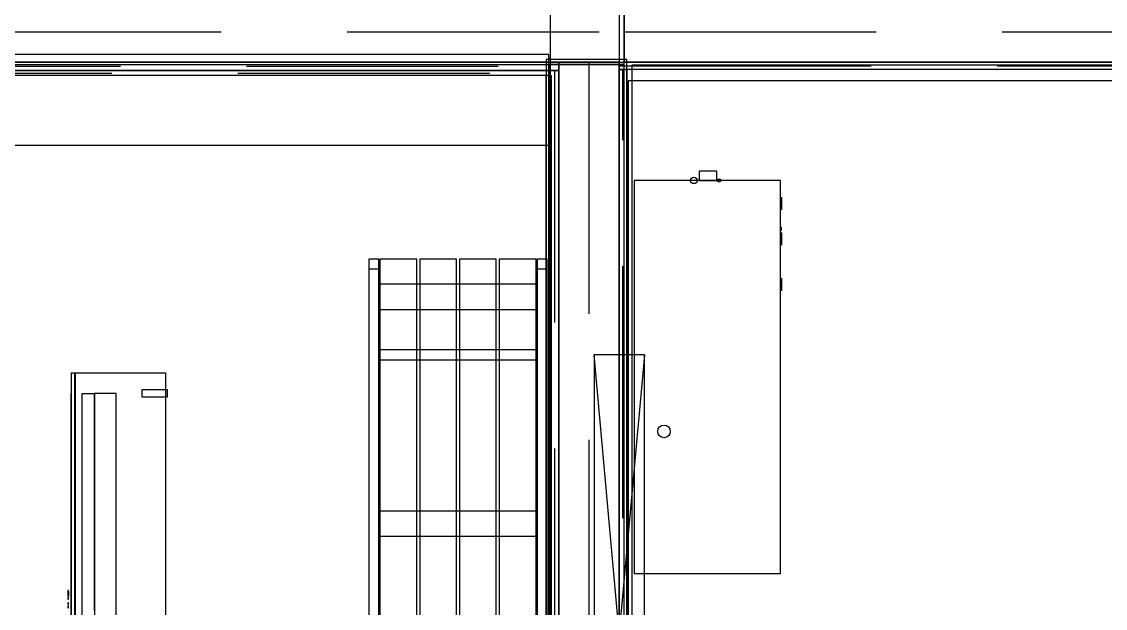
# Model space of a CAD drawing. Extents: x -23.2 to 18.8, y -18.4 to 11.3.
# Drawn here: x 2.718 to 4.869, y -7.208 to -6.044 of the extents above; entities that cross this region are included whole.
import ezdxf

# ---------------------------------------------------------------- set-up
doc = ezdxf.new("R2010")
doc.units = 0
doc.linetypes.add('DASHED', pattern=[0.75, 0.5, -0.25])
for name, color, linetype in [('BUILDINGELEMENTPROXY', 8, 'CONTINUOUS'), ('COVERING', 8, 'CONTINUOUS'), ('CUBIERTAS', 5, 'CONTINUOUS'), ('EJE_MUROS', 8, 'CONTINUOUS'), ('FURNISHINGELEMENT', 8, 'CONTINUOUS'), ('LOSAS', 3, 'CONTINUOUS'), ('MUROS', 7, 'CONTINUOUS'), ('VENTANAS', 4, 'CONTINUOUS'), ('VIGAS', 5, 'CONTINUOUS')]:
    doc.layers.add(name, color=color, linetype=linetype)

msp = doc.modelspace()

# ---------------------------------------------------------------- linework, layer by layer
at = {"layer": 'BUILDINGELEMENTPROXY'}
for p, q in [((4.0975, -6.3409), (4.0625, -6.3409)), ((4.0625, -6.3409), (4.0625, -6.3591)), ((4.0975, -6.3591), (4.0975, -6.3409)), ((3.9338, -6.3591), (3.9338, -7.1391)), ((4.2238, -6.3591), (3.9338, -6.3591)), ((4.0625, -6.3591), (4.0975, -6.3591)), ((4.2238, -7.1391), (4.2238, -6.3591)), ((4.2258, -6.4025), (4.2258, -6.3925)), ((4.2258, -6.3925), (4.2258, -6.3977)), ((4.2258, -6.3977), (4.2258, -6.3999)), ((4.2258, -6.3999), (4.2258, -6.41)), ((4.2258, -6.4016), (4.2258, -6.405)), ((4.2258, -6.4083), (4.2258, -6.4016)), ((4.2258, -6.4075), (4.2258, -6.4025)), ((4.2258, -6.405), (4.2258, -6.4083)), ((4.2258, -6.4175), (4.2258, -6.4075)), ((4.2258, -6.41), (4.2258, -6.4122)), ((4.2258, -6.4122), (4.2258, -6.4175)), ((4.2258, -6.4525), (4.2238, -6.4525)), ((4.2238, -6.4525), (4.2238, -6.4575)), ((4.2258, -6.4575), (4.2258, -6.4525)), ((4.2238, -6.4575), (4.2258, -6.4575)), ((4.2258, -6.4675), (4.2258, -6.4625)), ((4.2258, -6.4625), (4.2258, -6.4675)), ((4.2258, -6.4825), (4.2258, -6.4675)), ((4.2258, -6.4675), (4.2258, -6.4825)), ((4.2258, -6.4875), (4.2258, -6.4825)), ((4.2258, -6.4825), (4.2258, -6.4875)), ((4.2258, -6.5531), (4.2258, -6.5631)), ((4.2258, -6.5781), (4.2258, -6.5531)), ((4.2258, -6.5631), (4.2258, -6.5681)), ((4.2258, -6.5681), (4.2258, -6.5781)), ((2.8215, -6.7416, 6.1039), (2.8157, -6.7416, 6.098)), ((2.8157, -6.7416, 6.098), (2.8157, -7.6816, 6.098)), ((2.8221, -6.7416, 6.104), (2.8215, -6.7416, 6.1039)), ((2.8229, -6.7416, 6.104), (2.8221, -6.7416, 6.104)), ((2.8235, -7.6483, 6.1037), (2.8229, -6.7416, 6.104)), ((2.8235, -6.7475, 6.1037), (2.8229, -6.9686, 6.104)), ((2.8235, -6.7475, 6.1037), (2.8234, -6.8757, 6.1038)), ((2.8235, -6.7475, 6.1037), (2.8234, -6.8964, 6.1038)), ((2.8235, -6.7475, 6.1037), (2.8234, -6.9239, 6.1038)), ((2.8235, -6.7475, 6.1037), (2.8234, -6.9514, 6.1038)), ((2.8235, -6.7524, 6.1037), (2.8235, -6.7475, 6.1037)), ((2.8235, -6.7524, 6.1037), (2.8235, -6.7475, 6.1037)), ((2.8235, -6.7524, 6.1037), (2.8235, -6.7475, 6.1037)), ((2.8235, -6.7524, 6.1037), (2.8235, -6.7475, 6.1037)), ((2.8235, -6.7524, 6.1037), (2.8235, -6.7475, 6.1037)), ((2.8235, -6.7475, 6.1037), (2.8235, -6.9559, 6.1037)), ((2.8235, -6.7524, 6.1037), (2.8235, -6.7475, 6.1037)), ((2.8235, -6.7475, 6.1037), (2.8235, -6.9607, 6.1037)), ((2.8235, -6.7524, 6.1037), (2.8235, -6.7475, 6.1037)), ((2.8235, -6.757, 6.1038), (2.8235, -6.7524, 6.1037)), ((2.8235, -6.757, 6.1038), (2.8235, -6.7524, 6.1037)), ((2.8235, -6.757, 6.1038), (2.8235, -6.7524, 6.1037)), ((2.8235, -6.757, 6.1038), (2.8235, -6.7524, 6.1037)), ((2.8235, -6.757, 6.1038), (2.8235, -6.7524, 6.1037)), ((2.8235, -6.757, 6.1038), (2.8235, -6.7524, 6.1037)), ((2.8235, -6.757, 6.1038), (2.8235, -6.7524, 6.1037)), ((2.8263, -6.7416, 6.1058), (2.8237, -6.7416, 6.1032)), ((2.8237, -6.7416, 6.1032), (2.8237, -7.6816, 6.1032)), ((2.8543, -6.7416, 6.1143), (2.8263, -6.7416, 6.1058)), ((2.8566, -6.7416, 6.1165), (2.8543, -6.7416, 6.1143)), ((2.8572, -6.7416, 6.1168), (2.8566, -6.7416, 6.1165)), ((2.8578, -6.7416, 6.117), (2.8572, -6.7416, 6.1168)), ((2.9052, -6.7416, 6.1227), (2.8578, -6.7416, 6.117)), ((2.9528, -6.7416, 6.1255), (2.9052, -6.7416, 6.1227)), ((3.0038, -6.7416, 6.127), (2.9528, -6.7416, 6.1255)), ((3.0038, -7.6816, 6.127), (3.0038, -6.7416, 6.127)), ((2.8234, -6.7657, 6.1038), (2.8235, -6.7613, 6.1038)), ((2.8234, -6.7657, 6.1038), (2.8235, -6.7613, 6.1038)), ((2.8234, -6.7657, 6.1038), (2.8235, -6.7613, 6.1038)), ((2.8234, -6.7657, 6.1038), (2.8235, -6.7613, 6.1038)), ((2.8234, -6.7657, 6.1038), (2.8235, -6.7613, 6.1038)), ((2.8234, -6.7657, 6.1038), (2.8235, -6.7613, 6.1038)), ((2.8234, -6.7657, 6.1038), (2.8235, -6.7613, 6.1038)), ((2.8235, -6.7705, 6.1037), (2.8234, -6.7657, 6.1038)), ((2.8235, -6.7705, 6.1037), (2.8234, -6.7657, 6.1038)), ((2.8235, -6.7705, 6.1037), (2.8234, -6.7657, 6.1038)), ((2.8235, -6.7705, 6.1037), (2.8234, -6.7657, 6.1038)), ((2.8235, -6.7705, 6.1037), (2.8234, -6.7657, 6.1038)), ((2.8235, -6.7705, 6.1037), (2.8234, -6.7657, 6.1038)), ((2.8235, -6.7705, 6.1037), (2.8234, -6.7657, 6.1038)), ((2.8235, -6.7613, 6.1038), (2.8235, -6.757, 6.1038)), ((2.8235, -6.7613, 6.1038), (2.8235, -6.757, 6.1038)), ((2.8235, -6.7613, 6.1038), (2.8235, -6.757, 6.1038)), ((2.8235, -6.7613, 6.1038), (2.8235, -6.757, 6.1038)), ((2.8235, -6.7613, 6.1038), (2.8235, -6.757, 6.1038)), ((2.8235, -6.7613, 6.1038), (2.8235, -6.757, 6.1038)), ((2.8235, -6.7613, 6.1038), (2.8235, -6.757, 6.1038)), ((2.8235, -6.7753, 6.1037), (2.8235, -6.7705, 6.1037)), ((2.8235, -6.7753, 6.1037), (2.8235, -6.7705, 6.1037)), ((2.8235, -6.7753, 6.1037), (2.8235, -6.7705, 6.1037)), ((2.8235, -6.7753, 6.1037), (2.8235, -6.7705, 6.1037)), ((2.8235, -6.7753, 6.1037), (2.8235, -6.7705, 6.1037)), ((2.8235, -6.7753, 6.1037), (2.8235, -6.7705, 6.1037)), ((2.8235, -6.7753, 6.1037), (2.8235, -6.7705, 6.1037)), ((2.8235, -6.7795, 6.1037), (2.8235, -6.7753, 6.1037)), ((2.8235, -6.7795, 6.1037), (2.8235, -6.7753, 6.1037)), ((2.8235, -6.7795, 6.1037), (2.8235, -6.7753, 6.1037)), ((2.8235, -6.7795, 6.1037), (2.8235, -6.7753, 6.1037)), ((2.8235, -6.7795, 6.1037), (2.8235, -6.7753, 6.1037)), ((2.8235, -6.7795, 6.1037), (2.8235, -6.7753, 6.1037)), ((2.8235, -6.7795, 6.1037), (2.8235, -6.7753, 6.1037)), ((3.0068, -6.7747, 5.888), (2.9561, -6.7747, 5.888)), ((2.9561, -6.7747, 5.888), (2.9561, -6.7816, 5.892)), ((3.0068, -6.7747, 5.9518), (2.9561, -6.7747, 5.9518)), ((2.9561, -6.7747, 5.9518), (2.9561, -6.7816, 5.9558)), ((3.0068, -6.7816, 5.892), (3.0068, -6.7747, 5.888)), ((3.0068, -6.7816, 5.9558), (3.0068, -6.7747, 5.9518)), ((2.8157, -6.7816, 5.9478), (2.8149, -6.7816, 5.9478)), ((2.8149, -6.7816, 5.9478), (2.8149, -7.6416, 5.9478)), ((2.8157, -7.6416, 5.9478), (2.8157, -6.7816, 5.9478)), ((2.8235, -6.7837, 6.1037), (2.8235, -6.7795, 6.1037)), ((2.8235, -6.7837, 6.1037), (2.8235, -6.7795, 6.1037)), ((2.8235, -6.7837, 6.1037), (2.8235, -6.7795, 6.1037)), ((2.8235, -6.7837, 6.1037), (2.8235, -6.7795, 6.1037)), ((2.8235, -6.7837, 6.1037), (2.8235, -6.7795, 6.1037)), ((2.8235, -6.7837, 6.1037), (2.8235, -6.7795, 6.1037)), ((2.8235, -6.7837, 6.1037), (2.8235, -6.7795, 6.1037)), ((2.8235, -6.7886, 6.1037), (2.8235, -6.7837, 6.1037)), ((2.8235, -6.7886, 6.1037), (2.8235, -6.7837, 6.1037)), ((2.8235, -6.7886, 6.1037), (2.8235, -6.7837, 6.1037)), ((2.8235, -6.7886, 6.1037), (2.8235, -6.7837, 6.1037)), ((2.8235, -6.7886, 6.1037), (2.8235, -6.7837, 6.1037)), ((2.8235, -6.7886, 6.1037), (2.8235, -6.7837, 6.1037)), ((2.8235, -6.7886, 6.1037), (2.8235, -6.7837, 6.1037)), ((2.8235, -6.7932, 6.1038), (2.8235, -6.7886, 6.1037)), ((2.8235, -6.7932, 6.1038), (2.8235, -6.7886, 6.1037)), ((2.8235, -6.7932, 6.1038), (2.8235, -6.7886, 6.1037)), ((2.8235, -6.7932, 6.1038), (2.8235, -6.7886, 6.1037)), ((2.8235, -6.7932, 6.1038), (2.8235, -6.7886, 6.1037)), ((2.8235, -6.7932, 6.1038), (2.8235, -6.7886, 6.1037)), ((2.8235, -6.7932, 6.1038), (2.8235, -6.7886, 6.1037)), ((2.8235, -6.8001, 6.1037), (2.8235, -6.7932, 6.1038)), ((2.8235, -6.8001, 6.1037), (2.8235, -6.7932, 6.1038)), ((2.8235, -6.8001, 6.1037), (2.8235, -6.7932, 6.1038)), ((2.8235, -6.8001, 6.1037), (2.8235, -6.7932, 6.1038)), ((2.8235, -6.8001, 6.1037), (2.8235, -6.7932, 6.1038)), ((2.8235, -6.8001, 6.1037), (2.8235, -6.7932, 6.1038)), ((2.8235, -6.8001, 6.1037), (2.8235, -6.7932, 6.1038)), ((2.838, -6.7826, 5.8818), (2.8372, -6.7826, 5.8813)), ((2.8372, -6.7826, 5.8813), (2.8372, -7.6406, 5.8813)), ((2.8627, -6.7826, 5.8395), (2.838, -6.7826, 5.8818)), ((2.905, -6.7816, 5.8642), (2.8618, -6.7816, 5.839)), ((2.8618, -6.7816, 5.839), (2.8618, -7.2116, 5.839)), ((2.8627, -7.6406, 5.8395), (2.8627, -6.7826, 5.8395)), ((2.905, -7.6416, 5.8642), (2.905, -6.7816, 5.8642)), ((2.9561, -6.7816, 5.892), (2.9561, -6.7885, 5.888)), ((2.9561, -6.7816, 5.9558), (2.9561, -6.7885, 5.9518)), ((2.9561, -6.7885, 5.888), (3.0068, -6.7885, 5.888)), ((2.9561, -6.7885, 5.9518), (3.0068, -6.7885, 5.9518)), ((3.0068, -6.7885, 5.888), (3.0068, -6.7816, 5.892)), ((3.0068, -6.7885, 5.9518), (3.0068, -6.7816, 5.9558)), ((2.8235, -6.8069, 6.1038), (2.8235, -6.8001, 6.1037)), ((2.8235, -6.8069, 6.1038), (2.8235, -6.8001, 6.1037)), ((2.8235, -6.8069, 6.1038), (2.8235, -6.8001, 6.1037)), ((2.8235, -6.8069, 6.1038), (2.8235, -6.8001, 6.1037)), ((2.8235, -6.8069, 6.1038), (2.8235, -6.8001, 6.1037)), ((2.8235, -6.8069, 6.1038), (2.8235, -6.8001, 6.1037)), ((2.8235, -6.8069, 6.1038), (2.8235, -6.8001, 6.1037)), ((2.8235, -6.8115, 6.1037), (2.8235, -6.8069, 6.1038)), ((2.8235, -6.8115, 6.1037), (2.8235, -6.8069, 6.1038)), ((2.8235, -6.8115, 6.1037), (2.8235, -6.8069, 6.1038)), ((2.8235, -6.8115, 6.1037), (2.8235, -6.8069, 6.1038)), ((2.8235, -6.8115, 6.1037), (2.8235, -6.8069, 6.1038)), ((2.8235, -6.8115, 6.1037), (2.8235, -6.8069, 6.1038)), ((2.8235, -6.8115, 6.1037), (2.8235, -6.8069, 6.1038)), ((2.8235, -6.8177, 6.1037), (2.8235, -6.8115, 6.1037)), ((2.8235, -6.8177, 6.1037), (2.8235, -6.8115, 6.1037)), ((2.8235, -6.8177, 6.1037), (2.8235, -6.8115, 6.1037)), ((2.8235, -6.8177, 6.1037), (2.8235, -6.8115, 6.1037)), ((2.8235, -6.8177, 6.1037), (2.8235, -6.8115, 6.1037)), ((2.8235, -6.8177, 6.1037), (2.8235, -6.8115, 6.1037)), ((2.8235, -6.8177, 6.1037), (2.8235, -6.8115, 6.1037)), ((2.8235, -6.8228, 6.1037), (2.8235, -6.8177, 6.1037)), ((2.8235, -6.8228, 6.1037), (2.8235, -6.8177, 6.1037)), ((2.8235, -6.8228, 6.1037), (2.8235, -6.8177, 6.1037)), ((2.8235, -6.8228, 6.1037), (2.8235, -6.8177, 6.1037)), ((2.8235, -6.8228, 6.1037), (2.8235, -6.8177, 6.1037)), ((2.8235, -6.8228, 6.1037), (2.8235, -6.8177, 6.1037)), ((2.8235, -6.8228, 6.1037), (2.8235, -6.8177, 6.1037)), ((2.8234, -6.8276, 6.1038), (2.8235, -6.8228, 6.1037)), ((2.8234, -6.8276, 6.1038), (2.8235, -6.8228, 6.1037)), ((2.8234, -6.8276, 6.1038), (2.8235, -6.8228, 6.1037)), ((2.8234, -6.8276, 6.1038), (2.8235, -6.8228, 6.1037)), ((2.8234, -6.8276, 6.1038), (2.8235, -6.8228, 6.1037)), ((2.8234, -6.8276, 6.1038), (2.8235, -6.8228, 6.1037)), ((2.8234, -6.8276, 6.1038), (2.8235, -6.8228, 6.1037)), ((2.8235, -6.8324, 6.1037), (2.8234, -6.8276, 6.1038)), ((2.8235, -6.8324, 6.1037), (2.8234, -6.8276, 6.1038)), ((2.8235, -6.8324, 6.1037), (2.8234, -6.8276, 6.1038)), ((2.8235, -6.8324, 6.1037), (2.8234, -6.8276, 6.1038)), ((2.8235, -6.8324, 6.1037), (2.8234, -6.8276, 6.1038)), ((2.8235, -6.8324, 6.1037), (2.8234, -6.8276, 6.1038)), ((2.8235, -6.8324, 6.1037), (2.8234, -6.8276, 6.1038)), ((2.8235, -6.8371, 6.1037), (2.8235, -6.8324, 6.1037)), ((2.8235, -6.8371, 6.1037), (2.8235, -6.8324, 6.1037)), ((2.8235, -6.8371, 6.1037), (2.8235, -6.8324, 6.1037)), ((2.8235, -6.8371, 6.1037), (2.8235, -6.8324, 6.1037)), ((2.8235, -6.8371, 6.1037), (2.8235, -6.8324, 6.1037)), ((2.8235, -6.8371, 6.1037), (2.8235, -6.8324, 6.1037)), ((2.8235, -6.8371, 6.1037), (2.8235, -6.8324, 6.1037)), ((2.8235, -6.8414, 6.1037), (2.8235, -6.8371, 6.1037)), ((2.8235, -6.8414, 6.1037), (2.8235, -6.8371, 6.1037)), ((2.8235, -6.8414, 6.1037), (2.8235, -6.8371, 6.1037)), ((2.8235, -6.8414, 6.1037), (2.8235, -6.8371, 6.1037)), ((2.8235, -6.8414, 6.1037), (2.8235, -6.8371, 6.1037)), ((2.8235, -6.8414, 6.1037), (2.8235, -6.8371, 6.1037)), ((2.8235, -6.8414, 6.1037), (2.8235, -6.8371, 6.1037)), ((2.8235, -6.8457, 6.1037), (2.8235, -6.8414, 6.1037)), ((2.8235, -6.8457, 6.1037), (2.8235, -6.8414, 6.1037)), ((2.8235, -6.8457, 6.1037), (2.8235, -6.8414, 6.1037)), ((2.8235, -6.8457, 6.1037), (2.8235, -6.8414, 6.1037)), ((2.8235, -6.8457, 6.1037), (2.8235, -6.8414, 6.1037)), ((2.8235, -6.8457, 6.1037), (2.8235, -6.8414, 6.1037)), ((2.8235, -6.8457, 6.1037), (2.8235, -6.8414, 6.1037)), ((2.8235, -6.8506, 6.1037), (2.8235, -6.8457, 6.1037)), ((2.8235, -6.8506, 6.1037), (2.8235, -6.8457, 6.1037)), ((2.8235, -6.8506, 6.1037), (2.8235, -6.8457, 6.1037)), ((2.8235, -6.8506, 6.1037), (2.8235, -6.8457, 6.1037)), ((2.8235, -6.8506, 6.1037), (2.8235, -6.8457, 6.1037)), ((2.8235, -6.8506, 6.1037), (2.8235, -6.8457, 6.1037)), ((2.8235, -6.8506, 6.1037), (2.8235, -6.8457, 6.1037)), ((2.8235, -6.8551, 6.1037), (2.8235, -6.8506, 6.1037)), ((2.8235, -6.8551, 6.1037), (2.8235, -6.8506, 6.1037)), ((2.8235, -6.8551, 6.1037), (2.8235, -6.8506, 6.1037)), ((2.8235, -6.8551, 6.1037), (2.8235, -6.8506, 6.1037)), ((2.8235, -6.8551, 6.1037), (2.8235, -6.8506, 6.1037)), ((2.8235, -6.8551, 6.1037), (2.8235, -6.8506, 6.1037)), ((2.8235, -6.8551, 6.1037), (2.8235, -6.8506, 6.1037)), ((2.8235, -6.862, 6.1037), (2.8235, -6.8551, 6.1037)), ((2.8235, -6.862, 6.1037), (2.8235, -6.8551, 6.1037)), ((2.8235, -6.862, 6.1037), (2.8235, -6.8551, 6.1037)), ((2.8235, -6.862, 6.1037), (2.8235, -6.8551, 6.1037)), ((2.8235, -6.862, 6.1037), (2.8235, -6.8551, 6.1037)), ((2.8235, -6.862, 6.1037), (2.8235, -6.8551, 6.1037)), ((2.8235, -6.862, 6.1037), (2.8235, -6.8551, 6.1037)), ((2.8235, -6.8664, 6.1038), (2.8235, -6.862, 6.1037)), ((2.8235, -6.8664, 6.1038), (2.8235, -6.862, 6.1037)), ((2.8235, -6.8664, 6.1038), (2.8235, -6.862, 6.1037)), ((2.8235, -6.8664, 6.1038), (2.8235, -6.862, 6.1037)), ((2.8235, -6.8664, 6.1038), (2.8235, -6.862, 6.1037)), ((2.8235, -6.8664, 6.1038), (2.8235, -6.862, 6.1037)), ((2.8235, -6.8664, 6.1038), (2.8235, -6.862, 6.1037)), ((2.8234, -6.8757, 6.1038), (2.8235, -6.8708, 6.1037)), ((2.8234, -6.8757, 6.1038), (2.8235, -6.8708, 6.1037)), ((2.8234, -6.8757, 6.1038), (2.8235, -6.8708, 6.1037)), ((2.8234, -6.8757, 6.1038), (2.8235, -6.8708, 6.1037)), ((2.8234, -6.8757, 6.1038), (2.8235, -6.8708, 6.1037)), ((2.8234, -6.8757, 6.1038), (2.8235, -6.8708, 6.1037)), ((2.8234, -6.8757, 6.1038), (2.8235, -6.8708, 6.1037)), ((2.8235, -6.8803, 6.1037), (2.8234, -6.8757, 6.1038)), ((2.8235, -6.8803, 6.1037), (2.8234, -6.8757, 6.1038)), ((2.8235, -6.8803, 6.1037), (2.8234, -6.8757, 6.1038)), ((2.8235, -6.8803, 6.1037), (2.8234, -6.8757, 6.1038)), ((2.8235, -6.8803, 6.1037), (2.8234, -6.8757, 6.1038)), ((2.8235, -6.8803, 6.1037), (2.8234, -6.8757, 6.1038)), ((2.8235, -6.8708, 6.1037), (2.8235, -6.8664, 6.1038)), ((2.8235, -6.8708, 6.1037), (2.8235, -6.8664, 6.1038)), ((2.8235, -6.8708, 6.1037), (2.8235, -6.8664, 6.1038)), ((2.8235, -6.8708, 6.1037), (2.8235, -6.8664, 6.1038)), ((2.8235, -6.8708, 6.1037), (2.8235, -6.8664, 6.1038)), ((2.8235, -6.8708, 6.1037), (2.8235, -6.8664, 6.1038)), ((2.8235, -6.8708, 6.1037), (2.8235, -6.8664, 6.1038)), ((2.8235, -6.885, 6.1037), (2.8235, -6.8803, 6.1037)), ((2.8235, -6.885, 6.1037), (2.8235, -6.8803, 6.1037)), ((2.8235, -6.885, 6.1037), (2.8235, -6.8803, 6.1037)), ((2.8235, -6.885, 6.1037), (2.8235, -6.8803, 6.1037)), ((2.8235, -6.885, 6.1037), (2.8235, -6.8803, 6.1037)), ((2.8235, -6.885, 6.1037), (2.8235, -6.8803, 6.1037)), ((2.8234, -6.8964, 6.1038), (2.8235, -6.8915, 6.1037)), ((2.8234, -6.8964, 6.1038), (2.8235, -6.8915, 6.1037)), ((2.8234, -6.8964, 6.1038), (2.8235, -6.8915, 6.1037)), ((2.8234, -6.8964, 6.1038), (2.8235, -6.8915, 6.1037)), ((2.8234, -6.8964, 6.1038), (2.8235, -6.8915, 6.1037)), ((2.8234, -6.8964, 6.1038), (2.8235, -6.8915, 6.1037)), ((2.8235, -6.9009, 6.1037), (2.8234, -6.8964, 6.1038)), ((2.8235, -6.9009, 6.1037), (2.8234, -6.8964, 6.1038)), ((2.8235, -6.9009, 6.1037), (2.8234, -6.8964, 6.1038)), ((2.8235, -6.9009, 6.1037), (2.8234, -6.8964, 6.1038)), ((2.8235, -6.9009, 6.1037), (2.8234, -6.8964, 6.1038)), ((2.8235, -6.8915, 6.1037), (2.8235, -6.885, 6.1037)), ((2.8235, -6.8915, 6.1037), (2.8235, -6.885, 6.1037)), ((2.8235, -6.8915, 6.1037), (2.8235, -6.885, 6.1037)), ((2.8235, -6.8915, 6.1037), (2.8235, -6.885, 6.1037)), ((2.8235, -6.8915, 6.1037), (2.8235, -6.885, 6.1037)), ((2.8235, -6.8915, 6.1037), (2.8235, -6.885, 6.1037)), ((2.8235, -6.9055, 6.1037), (2.8235, -6.9009, 6.1037)), ((2.8235, -6.9055, 6.1037), (2.8235, -6.9009, 6.1037)), ((2.8235, -6.9055, 6.1037), (2.8235, -6.9009, 6.1037)), ((2.8235, -6.9055, 6.1037), (2.8235, -6.9009, 6.1037)), ((2.8235, -6.9055, 6.1037), (2.8235, -6.9009, 6.1037)), ((2.8234, -6.9101, 6.1038), (2.8235, -6.9055, 6.1037)), ((2.8234, -6.9101, 6.1038), (2.8235, -6.9055, 6.1037)), ((2.8234, -6.9101, 6.1038), (2.8235, -6.9055, 6.1037)), ((2.8234, -6.9101, 6.1038), (2.8235, -6.9055, 6.1037)), ((2.8234, -6.9101, 6.1038), (2.8235, -6.9055, 6.1037)), ((2.8235, -6.9146, 6.1038), (2.8234, -6.9101, 6.1038)), ((2.8235, -6.9146, 6.1038), (2.8234, -6.9101, 6.1038)), ((2.8235, -6.9146, 6.1038), (2.8234, -6.9101, 6.1038)), ((2.8235, -6.9146, 6.1038), (2.8234, -6.9101, 6.1038)), ((2.8235, -6.9146, 6.1038), (2.8234, -6.9101, 6.1038)), ((2.8234, -6.9239, 6.1038), (2.8235, -6.919, 6.1037)), ((2.8234, -6.9239, 6.1038), (2.8235, -6.919, 6.1037)), ((2.8234, -6.9239, 6.1038), (2.8235, -6.919, 6.1037)), ((2.8234, -6.9239, 6.1038), (2.8235, -6.919, 6.1037)), ((2.8234, -6.9239, 6.1038), (2.8235, -6.919, 6.1037)), ((2.8235, -6.9284, 6.1037), (2.8234, -6.9239, 6.1038)), ((2.8235, -6.9284, 6.1037), (2.8234, -6.9239, 6.1038)), ((2.8235, -6.9284, 6.1037), (2.8234, -6.9239, 6.1038)), ((2.8235, -6.9284, 6.1037), (2.8234, -6.9239, 6.1038)), ((2.8235, -6.919, 6.1037), (2.8235, -6.9146, 6.1038)), ((2.8235, -6.919, 6.1037), (2.8235, -6.9146, 6.1038)), ((2.8235, -6.919, 6.1037), (2.8235, -6.9146, 6.1038)), ((2.8235, -6.919, 6.1037), (2.8235, -6.9146, 6.1038)), ((2.8235, -6.919, 6.1037), (2.8235, -6.9146, 6.1038)), ((2.8234, -6.9377, 6.1038), (2.8235, -6.9331, 6.1037)), ((2.8234, -6.9377, 6.1038), (2.8235, -6.9331, 6.1037)), ((2.8234, -6.9377, 6.1038), (2.8235, -6.9331, 6.1037)), ((2.8234, -6.9377, 6.1038), (2.8235, -6.9331, 6.1037)), ((2.8235, -6.9421, 6.1038), (2.8234, -6.9377, 6.1038)), ((2.8235, -6.9421, 6.1038), (2.8234, -6.9377, 6.1038)), ((2.8235, -6.9421, 6.1038), (2.8234, -6.9377, 6.1038)), ((2.8235, -6.9421, 6.1038), (2.8234, -6.9377, 6.1038)), ((2.8234, -6.9514, 6.1038), (2.8235, -6.9465, 6.1037)), ((2.8234, -6.9514, 6.1038), (2.8235, -6.9465, 6.1037)), ((2.8234, -6.9514, 6.1038), (2.8235, -6.9465, 6.1037)), ((2.8234, -6.9514, 6.1038), (2.8235, -6.9465, 6.1037)), ((2.8235, -6.9331, 6.1037), (2.8235, -6.9284, 6.1037)), ((2.8235, -6.9331, 6.1037), (2.8235, -6.9284, 6.1037)), ((2.8235, -6.9331, 6.1037), (2.8235, -6.9284, 6.1037)), ((2.8235, -6.9331, 6.1037), (2.8235, -6.9284, 6.1037)), ((2.8235, -6.9465, 6.1037), (2.8235, -6.9421, 6.1038)), ((2.8235, -6.9465, 6.1037), (2.8235, -6.9421, 6.1038)), ((2.8235, -6.9465, 6.1037), (2.8235, -6.9421, 6.1038)), ((2.8235, -6.9465, 6.1037), (2.8235, -6.9421, 6.1038)), ((2.8229, -6.9686, 6.104), (2.8235, -6.9607, 6.1037)), ((2.8235, -6.9559, 6.1037), (2.8234, -6.9514, 6.1038)), ((2.8235, -6.9559, 6.1037), (2.8234, -6.9514, 6.1038)), ((2.8235, -6.9559, 6.1037), (2.8234, -6.9514, 6.1038)), ((2.8235, -6.9607, 6.1037), (2.8235, -6.9559, 6.1037)), ((2.8235, -6.9607, 6.1037), (2.8235, -6.9559, 6.1037)), ((2.8235, -6.9731, 6.1037), (2.8234, -7.0409, 6.1038)), ((2.8235, -6.9731, 6.1037), (2.8234, -7.1234, 6.1038)), ((2.8234, -6.9858, 6.1038), (2.8235, -6.9807, 6.1037)), ((2.8234, -6.9858, 6.1038), (2.8235, -6.9807, 6.1037)), ((2.8234, -6.9858, 6.1038), (2.8235, -6.9807, 6.1037)), ((2.8235, -6.9904, 6.1037), (2.8234, -6.9858, 6.1038)), ((2.8235, -6.9904, 6.1037), (2.8234, -6.9858, 6.1038)), ((2.8235, -6.9904, 6.1037), (2.8234, -6.9858, 6.1038)), ((2.8235, -6.9807, 6.1037), (2.8235, -6.9731, 6.1037)), ((2.8235, -6.9807, 6.1037), (2.8235, -6.9731, 6.1037)), ((2.8235, -6.9807, 6.1037), (2.8235, -6.9731, 6.1037)), ((2.8235, -6.9731, 6.1037), (2.8235, -7.1565, 6.1037)), ((2.8235, -6.9968, 6.1037), (2.8235, -6.9904, 6.1037)), ((2.8235, -6.9968, 6.1037), (2.8235, -6.9904, 6.1037)), ((2.8235, -6.9968, 6.1037), (2.8235, -6.9904, 6.1037)), ((2.8234, -7.0068, 6.1038), (2.8235, -7.0019, 6.1037)), ((2.8234, -7.0068, 6.1038), (2.8235, -7.0019, 6.1037)), ((2.8234, -7.0068, 6.1038), (2.8235, -7.0019, 6.1037)), ((2.8235, -7.0116, 6.1037), (2.8234, -7.0068, 6.1038)), ((2.8235, -7.0116, 6.1037), (2.8234, -7.0068, 6.1038)), ((2.8235, -7.0116, 6.1037), (2.8234, -7.0068, 6.1038)), ((2.8235, -7.0019, 6.1037), (2.8235, -6.9968, 6.1037)), ((2.8235, -7.0019, 6.1037), (2.8235, -6.9968, 6.1037)), ((2.8235, -7.0019, 6.1037), (2.8235, -6.9968, 6.1037)), ((2.8235, -7.0166, 6.1037), (2.8235, -7.0116, 6.1037)), ((2.8235, -7.0166, 6.1037), (2.8235, -7.0116, 6.1037)), ((2.8235, -7.0166, 6.1037), (2.8235, -7.0116, 6.1037)), ((2.8234, -7.0213, 6.1038), (2.8235, -7.0166, 6.1037)), ((2.8234, -7.0213, 6.1038), (2.8235, -7.0166, 6.1037)), ((2.8234, -7.0213, 6.1038), (2.8235, -7.0166, 6.1037)), ((2.8235, -7.0263, 6.1038), (2.8234, -7.0213, 6.1038)), ((2.8235, -7.0263, 6.1038), (2.8234, -7.0213, 6.1038)), ((2.8235, -7.0263, 6.1038), (2.8234, -7.0213, 6.1038)), ((2.8235, -7.0314, 6.1037), (2.8235, -7.0263, 6.1038)), ((2.8235, -7.0314, 6.1037), (2.8235, -7.0263, 6.1038)), ((2.8235, -7.0314, 6.1037), (2.8235, -7.0263, 6.1038)), ((2.8235, -7.036, 6.1038), (2.8235, -7.0314, 6.1037)), ((2.8235, -7.036, 6.1038), (2.8235, -7.0314, 6.1037)), ((2.8235, -7.036, 6.1038), (2.8235, -7.0314, 6.1037)), ((2.8234, -7.0409, 6.1038), (2.8235, -7.036, 6.1038)), ((2.8234, -7.0409, 6.1038), (2.8235, -7.036, 6.1038)), ((2.8234, -7.0409, 6.1038), (2.8235, -7.036, 6.1038)), ((2.8235, -7.0458, 6.1037), (2.8234, -7.0409, 6.1038)), ((2.8235, -7.0458, 6.1037), (2.8234, -7.0409, 6.1038)), ((2.8235, -7.0503, 6.1037), (2.8235, -7.0458, 6.1037)), ((2.8235, -7.0503, 6.1037), (2.8235, -7.0458, 6.1037)), ((2.8235, -7.0569, 6.1037), (2.8235, -7.0503, 6.1037)), ((2.8235, -7.0569, 6.1037), (2.8235, -7.0503, 6.1037)), ((2.8235, -7.0615, 6.1038), (2.8235, -7.0569, 6.1037)), ((2.8235, -7.0615, 6.1038), (2.8235, -7.0569, 6.1037)), ((2.8235, -7.0684, 6.1037), (2.8235, -7.0615, 6.1038)), ((2.8235, -7.0684, 6.1037), (2.8235, -7.0615, 6.1038)), ((2.8235, -7.0753, 6.1038), (2.8235, -7.0684, 6.1037)), ((2.8235, -7.0753, 6.1038), (2.8235, -7.0684, 6.1037)), ((2.8235, -7.0798, 6.1037), (2.8235, -7.0753, 6.1038)), ((2.8235, -7.0798, 6.1037), (2.8235, -7.0753, 6.1038)), ((2.8234, -7.0959, 6.1038), (2.8235, -7.0908, 6.1037)), ((2.8234, -7.0959, 6.1038), (2.8235, -7.0908, 6.1037)), ((2.8235, -7.1005, 6.1037), (2.8234, -7.0959, 6.1038)), ((2.8235, -7.1005, 6.1037), (2.8234, -7.0959, 6.1038)), ((2.8235, -7.0846, 6.1037), (2.8235, -7.0798, 6.1037)), ((2.8235, -7.0846, 6.1037), (2.8235, -7.0798, 6.1037)), ((2.8235, -7.0908, 6.1037), (2.8235, -7.0846, 6.1037)), ((2.8235, -7.0908, 6.1037), (2.8235, -7.0846, 6.1037)), ((2.8234, -7.1234, 6.1038), (2.8235, -7.1186, 6.1037)), ((2.8234, -7.1234, 6.1038), (2.8235, -7.1186, 6.1037)), ((2.8235, -7.1069, 6.1037), (2.8235, -7.1005, 6.1037)), ((2.8235, -7.1069, 6.1037), (2.8235, -7.1005, 6.1037)), ((2.8235, -7.1138, 6.1037), (2.8235, -7.1069, 6.1037)), ((2.8235, -7.1138, 6.1037), (2.8235, -7.1069, 6.1037)), ((2.8235, -7.1186, 6.1037), (2.8235, -7.1138, 6.1037)), ((2.8235, -7.1186, 6.1037), (2.8235, -7.1138, 6.1037)), ((2.8235, -7.1283, 6.1037), (2.8234, -7.1234, 6.1038)), ((2.8234, -7.1375, 6.1038), (2.8235, -7.133, 6.1037)), ((2.8235, -7.1418, 6.1037), (2.8234, -7.1375, 6.1038)), ((2.8235, -7.133, 6.1037), (2.8235, -7.1283, 6.1037)), ((2.8235, -7.1463, 6.1037), (2.8235, -7.1418, 6.1037)), ((3.9338, -7.1391), (4.2238, -7.1391)), ((2.8234, -7.1516, 6.1038), (2.8235, -7.1463, 6.1037)), ((2.8235, -7.1565, 6.1037), (2.8234, -7.1516, 6.1038)), ((2.8089, -7.1729, 6.0344), (2.8089, -7.1837, 6.0344)), ((2.8107, -7.1729, 6.0344), (2.8089, -7.1729, 6.0344)), ((2.8089, -7.1837, 6.0344), (2.8107, -7.1837, 6.0344)), ((2.8091, -7.1747, 6.028), (2.8091, -7.1832, 6.028)), ((2.8109, -7.1747, 6.0281), (2.8091, -7.1747, 6.028)), ((2.8091, -7.1832, 6.028), (2.8109, -7.1832, 6.0281)), ((2.8094, -7.1747, 6.0212), (2.8094, -7.1839, 6.0212)), ((2.8112, -7.1747, 6.0213), (2.8094, -7.1747, 6.0212)), ((2.8094, -7.1839, 6.0212), (2.8112, -7.1839, 6.0213)), ((2.8107, -7.1837, 6.0344), (2.8107, -7.1729, 6.0344)), ((2.8109, -7.1832, 6.0281), (2.8109, -7.1747, 6.0281)), ((2.8112, -7.1839, 6.0213), (2.8112, -7.1747, 6.0213)), ((2.8235, -7.1716, 6.1037), (2.8235, -7.167, 6.1037)), ((2.8235, -7.167, 6.1037), (2.8235, -7.183, 6.1037)), ((2.8235, -7.1716, 6.1037), (2.8235, -7.167, 6.1037)), ((2.8235, -7.167, 6.1037), (2.8235, -7.1878, 6.1037)), ((2.8235, -7.1716, 6.1037), (2.8235, -7.167, 6.1037)), ((2.8235, -7.167, 6.1037), (2.8235, -7.1936, 6.1038)), ((2.8235, -7.1784, 6.1037), (2.8235, -7.1716, 6.1037)), ((2.8235, -7.1784, 6.1037), (2.8235, -7.1716, 6.1037)), ((2.8235, -7.1784, 6.1037), (2.8235, -7.1716, 6.1037)), ((2.8235, -7.183, 6.1037), (2.8235, -7.1784, 6.1037)), ((2.8235, -7.183, 6.1037), (2.8235, -7.1784, 6.1037)), ((2.8235, -7.183, 6.1037), (2.8235, -7.1784, 6.1037)), ((2.8235, -7.1878, 6.1037), (2.8235, -7.183, 6.1037)), ((2.8235, -7.1878, 6.1037), (2.8235, -7.183, 6.1037)), ((2.8089, -7.1867, 6.0344), (2.8089, -7.19, 6.0344)), ((2.8107, -7.1867, 6.0344), (2.8089, -7.1867, 6.0344)), ((2.8089, -7.19, 6.0344), (2.8107, -7.19, 6.0344)), ((2.8089, -7.1974, 6.0344), (2.8089, -7.2006, 6.0344)), ((2.8107, -7.1974, 6.0344), (2.8089, -7.1974, 6.0344)), ((2.8089, -7.2006, 6.0344), (2.8107, -7.2006, 6.0344)), ((2.8089, -7.2039, 6.0344), (2.8089, -7.2072, 6.0344)), ((2.8107, -7.2039, 6.0344), (2.8089, -7.2039, 6.0344)), ((2.8107, -7.19, 6.0344), (2.8107, -7.1867, 6.0344)), ((2.8107, -7.2006, 6.0344), (2.8107, -7.1974, 6.0344)), ((2.8107, -7.2072, 6.0344), (2.8107, -7.2039, 6.0344)), ((2.8235, -7.1936, 6.1038), (2.8235, -7.1878, 6.1037)), ((2.8089, -7.2072, 6.0344), (2.8107, -7.2072, 6.0344))]:
    msp.add_line(p, q, dxfattribs=at)
for centre, radius in [((4.0519, -6.3591), 0.00635), ((4.1024, -6.3591), 0.0032), ((3.9928, -6.8571), 0.0125)]:
    msp.add_circle(centre, radius, dxfattribs=at)
at = {"layer": 'COVERING'}
for p, q in [((3.7638, -6.1091), (1.6638, -6.1091)), ((3.7638, -8.3941), (3.7638, -6.1091)), ((5.0322, -6.1307), (3.9288, -6.1307)), ((3.9288, -6.1307), (3.9288, -8.5291))]:
    msp.add_line(p, q, dxfattribs=at)
at = {"layer": 'CUBIERTAS'}
for p, q in [((5.0213, -6.1616, 3.2728), (3.9213, -6.1616, 3.6732)), ((3.9213, -6.1616, 3.6732), (3.9213, -8.5291, 3.6732))]:
    msp.add_line(p, q, dxfattribs=at)
at = {"layer": 'EJE_MUROS', "linetype": 'DASHED'}
for p, q in [((1.8638, -6.0641), (3.9038, -6.0641)), ((3.9138, -6.0641), (5.5323, -6.0641)), ((3.8438, -6.1241), (3.8438, -8.5141)), ((1.6468, -6.1461), (3.7668, -6.1461)), ((1.6638, -6.1326), (3.7838, -6.1326)), ((3.7638, -6.1511), (3.7638, -8.3771)), ((3.7753, -6.1411), (3.7753, -8.3941)), ((3.9038, -6.1316), (5.5463, -6.1316)), ((3.9113, -8.5291), (3.9113, -6.1391))]:
    msp.add_line(p, q, dxfattribs=at)
at = {"layer": 'FURNISHINGELEMENT'}
for p, q in [((3.4268, -6.5152, 3.92), (3.4068, -6.5152, 3.92)), ((3.4068, -6.5152, 3.92), (3.4068, -8.0152, 3.92)), ((3.4268, -8.0152, 3.92), (3.4268, -6.5152, 3.92)), ((3.5018, -6.5152, 3.9198), (3.4288, -6.5152, 3.9198)), ((3.4288, -6.5152, 3.9198), (3.4288, -8.0152, 3.9198)), ((3.5018, -6.5152, 3.6398), (3.4288, -6.5152, 3.6398)), ((3.4288, -6.5152, 3.6398), (3.4288, -8.0152, 3.6398)), ((3.5018, -8.0152, 3.9198), (3.5018, -6.5152, 3.9198)), ((3.5018, -8.0152, 3.6398), (3.5018, -6.5152, 3.6398)), ((3.5808, -6.5152, 3.9198), (3.5078, -6.5152, 3.9198)), ((3.5078, -6.5152, 3.9198), (3.5078, -8.0152, 3.9198)), ((3.5808, -6.5152, 3.6398), (3.5078, -6.5152, 3.6398)), ((3.5078, -6.5152, 3.6398), (3.5078, -8.0152, 3.6398)), ((3.5808, -8.0152, 3.9198), (3.5808, -6.5152, 3.9198)), ((3.5808, -8.0152, 3.6398), (3.5808, -6.5152, 3.6398)), ((3.6598, -6.5152, 3.9198), (3.5868, -6.5152, 3.9198)), ((3.5868, -6.5152, 3.9198), (3.5868, -8.0152, 3.9198)), ((3.6598, -6.5152, 3.6398), (3.5868, -6.5152, 3.6398)), ((3.5868, -6.5152, 3.6398), (3.5868, -8.0152, 3.6398)), ((3.6598, -8.0152, 3.9198), (3.6598, -6.5152, 3.9198)), ((3.6598, -8.0152, 3.6398), (3.6598, -6.5152, 3.6398)), ((3.7388, -6.5152, 3.9198), (3.6658, -6.5152, 3.9198)), ((3.6658, -6.5152, 3.9198), (3.6658, -8.0152, 3.9198)), ((3.7388, -6.5152, 3.6398), (3.6658, -6.5152, 3.6398)), ((3.6658, -6.5152, 3.6398), (3.6658, -8.0152, 3.6398)), ((3.7388, -8.0152, 3.9198), (3.7388, -6.5152, 3.9198)), ((3.7388, -8.0152, 3.6398), (3.7388, -6.5152, 3.6398)), ((3.7608, -6.5152, 3.92), (3.7408, -6.5152, 3.92)), ((3.7408, -6.5152, 3.92), (3.7408, -8.0152, 3.92)), ((3.7608, -8.0152, 3.92), (3.7608, -6.5152, 3.92)), ((3.4068, -6.5352, 3.64), (3.4068, -7.9952, 3.64)), ((3.4268, -6.5352, 3.64), (3.4068, -6.5352, 3.64)), ((3.4268, -7.9952, 3.64), (3.4268, -6.5352, 3.64)), ((3.7408, -6.5352, 3.64), (3.7408, -7.9952, 3.64)), ((3.7608, -6.5352, 3.64), (3.7408, -6.5352, 3.64)), ((3.7608, -7.9952, 3.64), (3.7608, -6.5352, 3.64)), ((3.7408, -6.5652, 3.6323), (3.4268, -6.5652, 3.6323)), ((3.4268, -6.5652, 3.6323), (3.4268, -6.6152, 3.6323)), ((3.7408, -6.5652, 3.9123), (3.4268, -6.5652, 3.9123)), ((3.4268, -6.5652, 3.9123), (3.4268, -6.6152, 3.9123)), ((3.7408, -6.6152, 3.6323), (3.7408, -6.5652, 3.6323)), ((3.7408, -6.6152, 3.9123), (3.7408, -6.5652, 3.9123)), ((3.4268, -6.6152, 3.6323), (3.7408, -6.6152, 3.6323)), ((3.4268, -6.6152, 3.9123), (3.7408, -6.6152, 3.9123)), ((3.7408, -6.6952, 3.62), (3.4268, -6.6952, 3.62)), ((3.4268, -6.6952, 3.62), (3.4268, -6.7152, 3.62)), ((3.7408, -6.7152, 3.62), (3.7408, -6.6952, 3.62)), ((3.4268, -6.7152, 3.62), (3.7408, -6.7152, 3.62)), ((3.7408, -7.0152, 3.6323), (3.4268, -7.0152, 3.6323)), ((3.4268, -7.0152, 3.6323), (3.4268, -7.0652, 3.6323)), ((3.7408, -7.0152, 3.9123), (3.4268, -7.0152, 3.9123)), ((3.4268, -7.0152, 3.9123), (3.4268, -7.0652, 3.9123)), ((3.7408, -7.0652, 3.6323), (3.7408, -7.0152, 3.6323)), ((3.7408, -7.0652, 3.9123), (3.7408, -7.0152, 3.9123)), ((3.4268, -7.0652, 3.6323), (3.7408, -7.0652, 3.6323)), ((3.4268, -7.0652, 3.9123), (3.7408, -7.0652, 3.9123))]:
    msp.add_line(p, q, dxfattribs=at)
at = {"layer": 'LOSAS'}
for p, q in [((3.7668, -5.9562), (3.7668, -8.3562)), ((1.4763, -6.2891), (3.7638, -6.2891)), ((3.7638, -6.2891), (3.7638, -8.3641))]:
    msp.add_line(p, q, dxfattribs=at)
at = {"layer": 'MUROS'}
for p, q in [((3.9038, -6.0041), (3.9038, -6.1241)), ((3.9138, -6.1241), (3.9138, -6.0041)), ((1.6638, -6.1241), (3.7838, -6.1241)), ((3.9038, -6.1241), (1.8638, -6.1241)), ((3.7838, -8.5141), (3.7838, -6.1241)), ((3.7838, -6.1241), (3.9038, -6.1241)), ((3.7838, -6.1241), (3.7838, -6.1411)), ((3.9038, -6.1241), (3.9038, -8.5141)), ((3.9038, -6.1241), (5.5463, -6.1241)), ((3.9038, -6.1391), (3.9038, -6.1241)), ((5.5323, -6.1241), (3.9138, -6.1241)), ((1.6468, -6.1411), (3.7668, -6.1411)), ((3.7668, -6.1511), (1.6468, -6.1511)), ((3.7838, -6.1411), (1.6638, -6.1411)), ((3.7588, -8.3771), (3.7588, -6.1511)), ((3.7588, -6.1511), (3.7688, -6.1511)), ((3.7668, -8.3941), (3.7668, -6.1411)), ((3.7668, -6.1411), (3.7838, -6.1411)), ((3.7668, -6.1411), (3.7668, -6.1511)), ((3.7688, -6.1511), (3.7688, -8.3771)), ((3.7838, -6.1411), (3.7838, -8.3941)), ((5.5463, -6.1391), (3.9038, -6.1391)), ((3.9038, -8.5291), (3.9038, -6.1391)), ((3.9038, -6.1391), (3.9188, -6.1391)), ((3.9188, -6.1391), (3.9188, -8.5291))]:
    msp.add_line(p, q, dxfattribs=at)
at = {"layer": 'VENTANAS'}
for p, q in [((3.9538, -6.705), (3.8538, -6.705)), ((3.8538, -6.705), (3.8538, -7.805)), ((3.9538, -7.805), (3.8538, -6.705)), ((3.9538, -6.705), (3.8538, -7.805)), ((3.9538, -6.705), (3.8538, -6.705)), ((3.8538, -6.705), (3.8538, -7.805)), ((3.9538, -7.805), (3.8538, -6.705)), ((3.9538, -6.705), (3.8538, -7.805)), ((3.9538, -6.705), (3.8538, -6.705)), ((3.8538, -6.705), (3.8538, -7.805)), ((3.9538, -7.805), (3.8538, -6.705)), ((3.9538, -6.705), (3.8538, -7.805)), ((3.9538, -6.705), (3.8538, -6.705)), ((3.8538, -6.705), (3.8538, -7.805)), ((3.9538, -7.805), (3.8538, -6.705)), ((3.9538, -6.705), (3.8538, -7.805)), ((3.9538, -6.705), (3.8538, -6.705)), ((3.8538, -6.705), (3.8538, -7.805)), ((3.9538, -7.805), (3.8538, -6.705)), ((3.9538, -6.705), (3.8538, -7.805)), ((3.9538, -6.705), (3.8538, -6.705)), ((3.8538, -6.705), (3.8538, -7.805)), ((3.9538, -7.805), (3.8538, -6.705)), ((3.9538, -6.705), (3.8538, -7.805)), ((3.9538, -6.705), (3.8538, -6.705)), ((3.8538, -6.705), (3.8538, -7.805)), ((3.9538, -7.805), (3.8538, -6.705)), ((3.9538, -6.705), (3.8538, -7.805)), ((3.9538, -6.705), (3.8538, -6.705)), ((3.8538, -6.705), (3.8538, -7.805)), ((3.9538, -7.805), (3.8538, -6.705)), ((3.9538, -6.705), (3.8538, -7.805)), ((3.9538, -7.805), (3.9538, -6.705)), ((3.9538, -7.805), (3.9538, -6.705)), ((3.9538, -7.805), (3.9538, -6.705)), ((3.9538, -7.805), (3.9538, -6.705)), ((3.9538, -7.805), (3.9538, -6.705)), ((3.9538, -7.805), (3.9538, -6.705)), ((3.9538, -7.805), (3.9538, -6.705)), ((3.9538, -7.805), (3.9538, -6.705))]:
    msp.add_line(p, q, dxfattribs=at)
at = {"layer": 'VIGAS'}
for p, q in [((3.9138, -6.1291), (3.9138, -5.9291)), ((3.9138, -5.9741), (3.9138, -6.1241)), ((1.8638, -6.1291), (3.9138, -6.1291)), ((3.9189, -6.1191), (3.7588, -6.1191)), ((3.7588, -6.1191), (3.7588, -8.3141)), ((3.9138, -6.1291), (3.7638, -6.1291)), ((3.7638, -6.1291), (3.7638, -8.3091)), ((3.9138, -6.1241), (7.4738, -6.1241)), ((3.9138, -8.3091), (3.9138, -6.1291)), ((3.9189, -8.3141), (3.9189, -6.1191))]:
    msp.add_line(p, q, dxfattribs=at)

doc.saveas('drawing.dxf')
